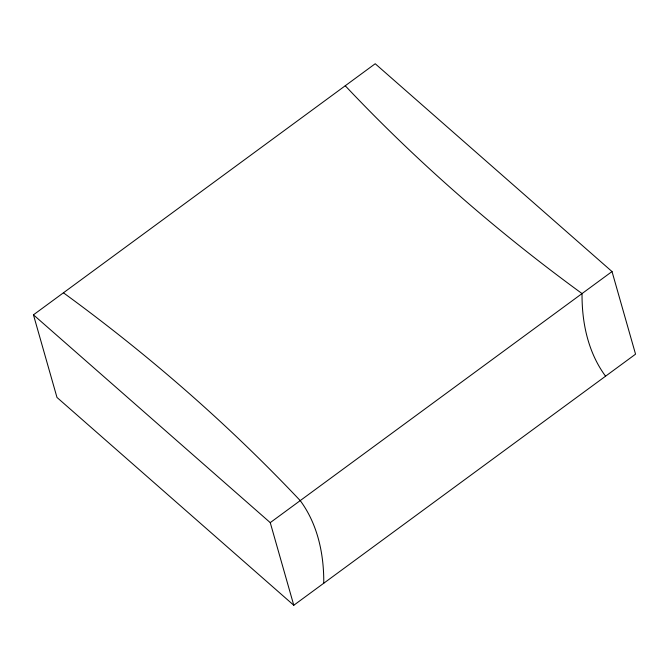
<?xml version="1.0" encoding="UTF-8"?>
<svg xmlns="http://www.w3.org/2000/svg" width="669" height="669" viewBox="0 0 669 669"><rect width="100%" height="100%" fill="white"/><g stroke="black" fill="none" stroke-linecap="round" stroke-linejoin="round"><path stroke-width="1" d="M33.45 314.831L375.217 63.747L612.018 271.555L635.55 354.169L293.783 605.253L56.982 397.445L33.45 314.831L270.251 522.631L293.783 605.253M270.251 522.631L612.018 271.555M605.57 376.195A284.4 166.205 -48.7 0 1 582.038 293.574A2430.477 1845.395 -15.9 0 1 345.237 85.766M63.43 292.805A2430.477 1845.395 -15.9 0 1 300.23 500.613A284.4 166.205 -48.7 0 1 323.763 583.234"/></g></svg>
